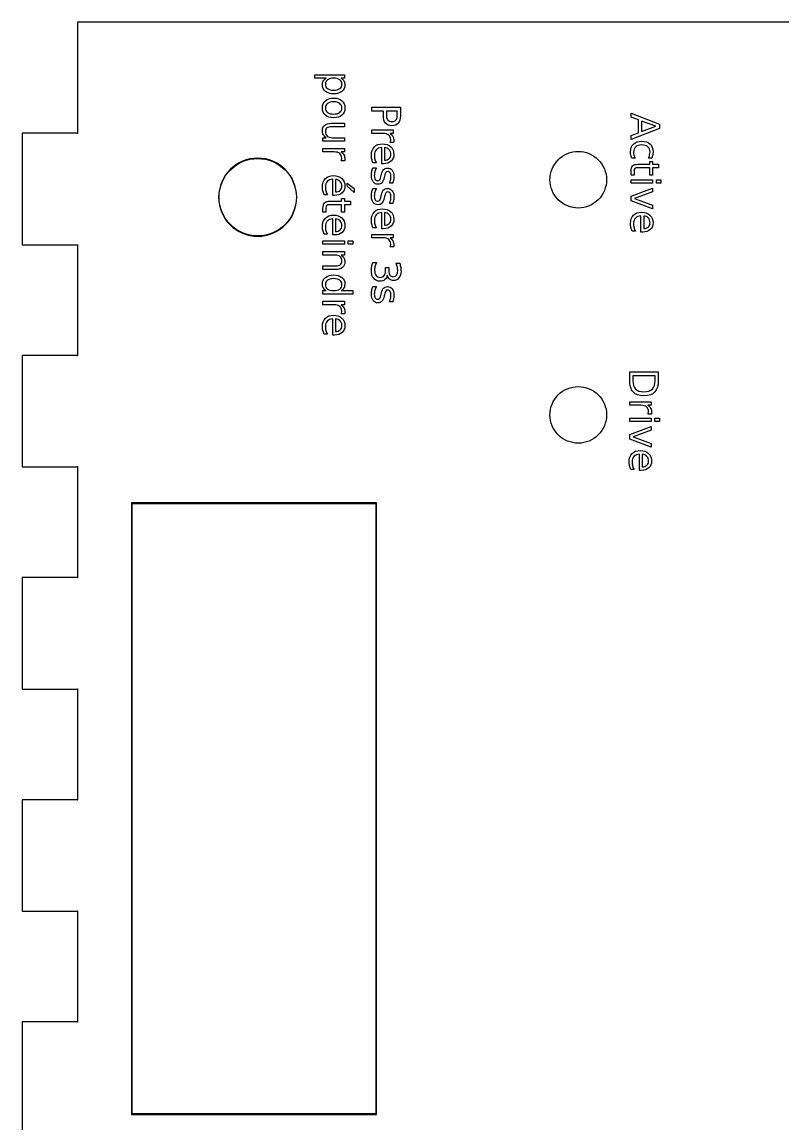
# Model space of a CAD drawing. Extents: x 5 to 509, y -8625 to -7917.
# Drawn here: x 6.6 to 75.1, y -8031.6 to -7932.4 of the extents above; entities that cross this region are included whole.
import ezdxf

# ---------------------------------------------------------------- set-up
doc = ezdxf.new("R2010")
doc.units = 0
doc.layers.add('Corps', color=7, linetype='CONTINUOUS')

msp = doc.modelspace()

# ---------------------------------------------------------------- linework, layer by layer
at = {"layer": 'Corps', "color": 7}
for p, q in [((11.561581, -7932.39722), (11.561581, -7932.39722)), ((11.561581, -7932.39722), (11.561581, -7942.39722)), ((232.581076, -7932.37822), (11.581111, -7932.37822)), ((6.561581, -7942.39722), (6.561581, -7952.39722)), ((11.581111, -7942.37822), (6.581111, -7942.37822)), ((31.271476, -7948.14864), (31.271476, -7948.14864)), ((31.304476, -7948.14864), (31.304476, -7948.14864)), ((56.660576, -7949.12105), (56.660576, -7949.12105)), ((6.581111, -7952.41722), (11.581111, -7952.41722)), ((11.561581, -7952.39722), (11.561581, -7962.39722)), ((6.561581, -7962.39722), (6.561581, -7972.39722)), ((11.581111, -7962.37822), (6.581111, -7962.37822)), ((56.660576, -7970.28768), (56.660576, -7970.28768)), ((6.581111, -7972.41722), (11.581111, -7972.41722)), ((11.561581, -7972.39722), (11.561581, -7982.39722)), ((38.454576, -7975.64549), (16.415476, -7975.64549)), ((16.415476, -7975.64549), (16.415476, -8030.72362)), ((16.495676, -8030.64546), (16.495676, -7975.72359)), ((16.495676, -7975.72359), (38.415576, -7975.72359)), ((38.415576, -7975.72359), (38.415576, -8030.64546)), ((38.495576, -7975.64549), (38.454576, -7975.64549)), ((38.495576, -8030.72362), (38.495576, -7975.64549)), ((6.561581, -7982.39722), (6.561581, -7992.39722)), ((11.581111, -7982.37822), (6.581111, -7982.37822)), ((6.581111, -7992.41722), (11.581111, -7992.41722)), ((11.561581, -7992.39722), (11.561581, -8002.39722)), ((6.561581, -8002.39722), (6.561581, -8012.39722)), ((11.581111, -8002.37722), (6.581111, -8002.37722)), ((6.581111, -8012.41722), (11.581111, -8012.41722)), ((11.561581, -8012.39722), (11.561581, -8022.39722)), ((6.561581, -8022.39722), (6.561581, -8032.39722)), ((11.581111, -8022.37722), (6.581111, -8022.37722)), ((16.415476, -8030.72362), (38.495576, -8030.72362)), ((38.415576, -8030.64546), (16.495676, -8030.64546))]:
    msp.add_line(p, q, dxfattribs=at)
at = {"layer": 'Corps', "color": 5}
for p, q in [((32.933076, -7937.43461), (32.933076, -7937.11594)), ((32.933076, -7937.11594), (35.596076, -7937.11594)), ((33.956176, -7937.43461), (32.933076, -7937.43461)), ((33.956076, -7937.43461), (33.956176, -7937.43461)), ((35.596076, -7937.43461), (35.303276, -7937.43461)), ((35.596076, -7937.11594), (35.596076, -7937.43461)), ((34.629776, -7938.51292), (34.629776, -7938.51292)), ((35.373876, -7940.11489), (35.373876, -7940.11489)), ((35.642576, -7940.11489), (35.642576, -7940.11489)), ((38.076576, -7940.39739), (38.076576, -7940.04944)), ((38.076576, -7940.04944), (40.648276, -7940.04944)), ((39.110076, -7940.39739), (38.076576, -7940.39739)), ((39.110076, -7940.83492), (39.110076, -7940.39739)), ((40.362376, -7940.39739), (39.396076, -7940.39739)), ((39.396076, -7940.39739), (39.396076, -7940.83492)), ((40.362376, -7940.83492), (40.362376, -7940.39739)), ((40.648276, -7940.04944), (40.648276, -7940.83492)), ((34.428176, -7941.49121), (35.596076, -7941.49121)), ((34.428576, -7941.49121), (34.428176, -7941.49121)), ((35.596076, -7941.49121), (35.596076, -7941.80816)), ((61.422276, -7940.95215), (61.422276, -7940.58525)), ((61.422276, -7940.58525), (63.993976, -7941.5671)), ((62.081976, -7941.18642), (61.422276, -7940.95215)), ((62.081976, -7942.34569), (62.081976, -7941.18642)), ((63.651276, -7941.76347), (62.371376, -7941.29149)), ((62.371376, -7941.29149), (62.371376, -7942.23717)), ((35.596076, -7941.80816), (34.440276, -7941.80816)), ((35.642576, -7942.28875), (35.642576, -7942.28875)), ((38.076376, -7942.40933), (38.076376, -7942.09066)), ((38.076376, -7942.09066), (40.005576, -7942.09066)), ((39.092676, -7942.40933), (38.076376, -7942.40933)), ((40.005576, -7942.40933), (39.705876, -7942.40933)), ((40.005576, -7942.09066), (40.005576, -7942.40933)), ((63.993976, -7941.96156), (61.422276, -7942.94169)), ((61.422276, -7942.57996), (62.081976, -7942.34569)), ((62.371376, -7942.23717), (63.651276, -7941.76347)), ((63.993976, -7941.5671), (63.993976, -7941.96156)), ((33.666876, -7943.10696), (33.666876, -7942.79001)), ((33.666876, -7942.79001), (33.963076, -7942.79001)), ((35.596076, -7943.10696), (33.666876, -7943.10696)), ((34.502276, -7942.79001), (35.596076, -7942.79001)), ((35.596076, -7942.79001), (35.596076, -7943.10696)), ((40.029976, -7943.21893), (39.709576, -7943.22065)), ((61.422276, -7942.94169), (61.422276, -7942.57996)), ((33.666576, -7944.06986), (33.666576, -7943.75119)), ((33.666576, -7943.75119), (35.595776, -7943.75119)), ((34.682876, -7944.06986), (33.666576, -7944.06986)), ((35.595776, -7944.06986), (35.296076, -7944.06986)), ((35.595776, -7943.75119), (35.595776, -7944.06986)), ((38.965376, -7945.13095), (38.965376, -7943.67368)), ((39.211576, -7943.68401), (39.213376, -7944.814)), ((35.620176, -7944.87956), (35.299776, -7944.88118)), ((38.474676, -7945.05688), (38.174976, -7945.05688)), ((39.120376, -7945.13095), (38.965376, -7945.13095)), ((39.120476, -7945.13095), (39.120376, -7945.13095)), ((61.789076, -7944.62807), (61.496276, -7944.62807)), ((62.057976, -7945.17752), (63.105276, -7945.17752)), ((63.277476, -7944.62807), (62.981176, -7944.62807)), ((63.105276, -7945.17752), (63.105276, -7944.94498)), ((63.105276, -7944.94498), (63.351576, -7944.94498)), ((63.276976, -7944.62807), (63.277476, -7944.62807)), ((63.351576, -7944.94498), (63.351576, -7945.17752)), ((63.351576, -7945.17752), (63.899376, -7945.17752)), ((63.899376, -7945.17752), (63.899276, -7945.49623)), ((38.147676, -7945.50991), (38.474976, -7945.50991)), ((38.915976, -7946.19027), (38.941976, -7946.08003)), ((39.204776, -7946.25405), (39.180776, -7946.36257)), ((61.422376, -7946.14904), (61.422376, -7945.82348)), ((61.687676, -7946.14904), (61.422376, -7946.14904)), ((61.687676, -7945.82348), (61.687676, -7946.14904)), ((63.105176, -7945.49623), (62.057876, -7945.49623)), ((63.105176, -7946.14908), (63.105176, -7945.49623)), ((63.351476, -7946.14908), (63.105176, -7946.14908)), ((63.899276, -7945.49623), (63.351476, -7945.49623)), ((63.351476, -7945.49623), (63.351476, -7946.14908)), ((34.555676, -7947.99038), (34.555676, -7946.53311)), ((34.801976, -7946.54344), (34.803676, -7947.67343)), ((35.840676, -7947.14978), (35.840676, -7946.88623)), ((35.840676, -7946.88623), (36.488376, -7947.36854)), ((36.488376, -7947.71133), (35.840676, -7947.14978)), ((36.488376, -7947.36854), (36.488376, -7947.71133)), ((38.147676, -7947.34959), (38.474976, -7947.34959)), ((39.948976, -7946.88106), (39.649276, -7946.88106)), ((39.949976, -7946.88101), (39.948976, -7946.88106)), ((61.422276, -7946.8846), (61.422276, -7946.56766)), ((61.422276, -7946.56766), (63.351476, -7946.56766)), ((63.351476, -7946.8846), (61.422276, -7946.8846)), ((61.422276, -7948.04216), (63.351476, -7947.31869)), ((63.351476, -7946.56766), (63.351476, -7946.8846)), ((63.351476, -7947.31869), (63.351476, -7947.65458)), ((63.701176, -7946.8846), (63.701176, -7946.56766)), ((63.701176, -7946.56766), (64.102576, -7946.56766)), ((64.102576, -7946.8846), (63.701176, -7946.8846)), ((64.102576, -7946.56766), (64.102576, -7946.8846)), ((34.064976, -7947.91631), (33.765176, -7947.91631)), ((34.710676, -7947.99038), (34.555676, -7947.99038)), ((34.710776, -7947.99038), (34.710676, -7947.99038)), ((35.349976, -7948.50539), (35.349976, -7948.27285)), ((35.349976, -7948.27285), (35.596276, -7948.27285)), ((35.596276, -7948.27285), (35.596276, -7948.50539)), ((38.915976, -7948.02995), (38.941976, -7947.91971)), ((39.204776, -7948.09373), (39.180776, -7948.20226)), ((61.422276, -7948.47279), (61.422276, -7948.04216)), ((63.351476, -7947.65458), (61.732276, -7948.25748)), ((61.732276, -7948.25748), (63.351476, -7948.86037)), ((33.667076, -7949.47691), (33.667076, -7949.15135)), ((33.932276, -7949.15135), (33.932276, -7949.47691)), ((35.349776, -7948.8241), (34.302476, -7948.8241)), ((34.302676, -7948.50539), (35.349976, -7948.50539)), ((35.349776, -7949.47694), (35.349776, -7948.8241)), ((36.143876, -7948.8241), (35.596076, -7948.8241)), ((35.596076, -7948.8241), (35.596076, -7949.47694)), ((35.596276, -7948.50539), (36.144076, -7948.50539)), ((36.144076, -7948.50539), (36.143876, -7948.8241)), ((39.948976, -7948.72074), (39.649276, -7948.72074)), ((39.949976, -7948.72069), (39.948976, -7948.72074)), ((63.351476, -7949.19626), (61.422276, -7948.47279)), ((63.351476, -7948.86037), (63.351476, -7949.19626)), ((33.932276, -7949.47691), (33.667076, -7949.47691)), ((34.555676, -7951.54572), (34.555676, -7950.08845)), ((34.801976, -7950.09878), (34.803676, -7951.22877)), ((35.596076, -7949.47694), (35.349776, -7949.47694)), ((38.965376, -7950.98072), (38.965376, -7949.52345)), ((39.211576, -7949.53378), (39.213376, -7950.66378)), ((62.311076, -7951.28399), (62.311076, -7949.82672)), ((62.557276, -7949.83705), (62.559076, -7950.96704)), ((38.474676, -7950.90666), (38.174976, -7950.90666)), ((39.120376, -7950.98072), (38.965376, -7950.98072)), ((39.120476, -7950.98072), (39.120376, -7950.98072)), ((61.820376, -7951.20992), (61.520676, -7951.20992)), ((62.466076, -7951.28399), (62.311076, -7951.28399)), ((62.466176, -7951.28399), (62.466076, -7951.28399)), ((33.666876, -7952.38288), (33.666876, -7952.06593)), ((33.666876, -7952.06593), (35.596076, -7952.06593)), ((35.596076, -7952.38288), (33.666876, -7952.38288)), ((34.064976, -7951.47165), (33.765176, -7951.47165)), ((34.710676, -7951.54572), (34.555676, -7951.54572)), ((34.710776, -7951.54572), (34.710676, -7951.54572)), ((35.596076, -7952.06593), (35.596076, -7952.38288)), ((35.945776, -7952.38288), (35.945776, -7952.06593)), ((35.945776, -7952.06593), (36.347076, -7952.06593)), ((36.347076, -7952.38288), (35.945776, -7952.38288)), ((36.347076, -7952.06593), (36.347076, -7952.38288)), ((38.076376, -7951.80755), (38.076376, -7951.48888)), ((38.076376, -7951.48888), (40.005576, -7951.48888)), ((39.092676, -7951.80755), (38.076376, -7951.80755)), ((40.005576, -7951.80755), (39.705876, -7951.80755)), ((40.005576, -7951.48888), (40.005576, -7951.80755)), ((33.666876, -7953.35095), (33.666876, -7953.03228)), ((33.666876, -7953.03228), (35.596076, -7953.03228)), ((34.757176, -7953.35095), (33.666876, -7953.35095)), ((35.596076, -7953.35095), (35.296376, -7953.35095)), ((35.596076, -7953.03228), (35.596076, -7953.35095)), ((40.029976, -7952.61725), (39.709576, -7952.61887)), ((33.666876, -7954.64803), (33.666876, -7954.33108)), ((33.666876, -7954.33108), (34.820976, -7954.33108)), ((38.154576, -7954.01413), (38.490476, -7954.01413)), ((40.275476, -7954.09165), (40.585476, -7954.09165)), ((34.831276, -7954.64803), (33.666876, -7954.64803)), ((34.831176, -7954.64803), (34.831276, -7954.64803)), ((39.308676, -7954.75827), (39.308676, -7954.45855)), ((39.308676, -7954.45855), (39.594576, -7954.45855)), ((39.464776, -7955.17685), (39.463176, -7955.17685)), ((39.594576, -7954.45855), (39.594576, -7954.77205)), ((34.629776, -7955.47313), (34.629776, -7955.47313)), ((38.147676, -7956.18281), (38.474976, -7956.18281)), ((33.666876, -7956.87012), (33.666876, -7956.55317)), ((33.666876, -7956.55317), (33.956176, -7956.55317)), ((36.347076, -7956.87012), (33.666876, -7956.87012)), ((35.303276, -7956.55317), (36.347076, -7956.55317)), ((35.303376, -7956.55317), (35.303276, -7956.55317)), ((36.347076, -7956.55317), (36.347076, -7956.87012)), ((38.915976, -7956.86317), (38.941976, -7956.75292)), ((39.204776, -7956.92695), (39.180776, -7957.03547)), ((33.666576, -7957.82958), (33.666576, -7957.5109)), ((33.666576, -7957.5109), (35.595776, -7957.5109)), ((34.682876, -7957.82958), (33.666576, -7957.82958)), ((35.595776, -7957.82958), (35.296076, -7957.82958)), ((35.595776, -7957.5109), (35.595776, -7957.82958)), ((39.948976, -7957.55397), (39.649276, -7957.55397)), ((39.949976, -7957.55391), (39.948976, -7957.55397)), ((34.555676, -7960.5512), (34.555676, -7959.09393)), ((34.801976, -7959.10426), (34.803676, -7960.23425)), ((35.620176, -7958.63918), (35.299776, -7958.6409)), ((34.064976, -7960.47713), (33.765176, -7960.47713)), ((34.710676, -7960.5512), (34.555676, -7960.5512)), ((34.710776, -7960.5512), (34.710676, -7960.5512)), ((61.293376, -7964.58002), (61.293376, -7963.86516)), ((61.293376, -7963.86516), (63.865076, -7963.86516)), ((63.579176, -7964.21312), (61.579276, -7964.21312)), ((61.579276, -7964.21312), (61.579276, -7964.63342)), ((63.579176, -7964.63342), (63.579176, -7964.21312)), ((63.865076, -7963.86516), (63.865076, -7964.58002)), ((61.293176, -7966.87273), (61.293176, -7966.55406)), ((61.293176, -7966.55406), (63.222376, -7966.55406)), ((62.309476, -7966.87273), (61.293176, -7966.87273)), ((63.222376, -7966.87273), (62.922676, -7966.87273)), ((63.222376, -7966.55406), (63.222376, -7966.87273)), ((61.293376, -7968.3369), (61.293376, -7968.01995)), ((61.293376, -7968.01995), (63.222576, -7968.01995)), ((63.246776, -7967.68243), (62.926376, -7967.68405)), ((63.222576, -7968.01995), (63.222576, -7968.3369)), ((63.572276, -7968.3369), (63.572276, -7968.01995)), ((63.572276, -7968.01995), (63.973676, -7968.01995)), ((63.973676, -7968.01995), (63.973676, -7968.3369)), ((63.222576, -7968.3369), (61.293376, -7968.3369)), ((61.293376, -7969.49445), (63.222576, -7968.77098)), ((63.222576, -7969.10687), (61.603376, -7969.70977)), ((63.222576, -7968.77098), (63.222576, -7969.10687)), ((63.973676, -7968.3369), (63.572276, -7968.3369)), ((61.293376, -7969.92508), (61.293376, -7969.49445)), ((63.222576, -7970.64855), (61.293376, -7969.92508)), ((61.603376, -7969.70977), (63.222576, -7970.31266)), ((63.222576, -7970.31266), (63.222576, -7970.64855)), ((62.182176, -7972.73628), (62.182176, -7971.27901)), ((62.428376, -7971.28934), (62.430176, -7972.41933)), ((61.691476, -7972.66221), (61.391776, -7972.66221)), ((62.337176, -7972.73628), (62.182176, -7972.73628)), ((62.337276, -7972.73628), (62.337176, -7972.73628))]:
    msp.add_line(p, q, dxfattribs=at)
at = {"layer": 'Corps', "color": 7}
for points in [[(11.581111, -7932.37822), (11.569391, -7932.37822), (11.561581, -7932.38822), (11.561581, -7932.39722)], [(6.581111, -7942.37822), (6.569391, -7942.37822), (6.561581, -7942.38822), (6.561581, -7942.39722)], [(11.561581, -7942.39722), (11.561581, -7942.38522), (11.569381, -7942.37822), (11.581111, -7942.37822)], [(54.857453, -7944.767928), (55.335671, -7944.28971), (55.984273, -7944.02105), (56.660576, -7944.02105)], [(56.660576, -7944.02105), (57.336878, -7944.02105), (57.98548, -7944.28971), (58.463698, -7944.767928)], [(27.788876, -7944.63301), (25.847176, -7944.63301), (24.271276, -7946.20692), (24.271276, -7948.14864)], [(24.304676, -7948.14864), (24.304676, -7946.22436), (25.864776, -7944.66426), (27.789076, -7944.66426)], [(31.304476, -7948.14864), (31.304476, -7946.20692), (29.730576, -7944.63301), (27.788876, -7944.63301)], [(27.789076, -7944.66426), (29.713376, -7944.66426), (31.271476, -7946.22436), (31.271476, -7948.14864)], [(54.110576, -7946.57105), (54.110576, -7945.894748), (54.379235, -7945.246146), (54.857453, -7944.767928)], [(58.463698, -7944.767928), (58.941916, -7945.246146), (59.210576, -7945.894748), (59.210576, -7946.57105)], [(54.857453, -7948.374172), (54.379235, -7947.895955), (54.110576, -7947.247352), (54.110576, -7946.57105)], [(59.210576, -7946.57105), (59.210576, -7947.247352), (58.941916, -7947.895955), (58.463698, -7948.374172)], [(24.271276, -7948.14864), (24.271276, -7950.09035), (25.847176, -7951.66426), (27.788876, -7951.66426)], [(27.789076, -7951.63301), (25.864776, -7951.63301), (24.304676, -7950.07292), (24.304676, -7948.14864)], [(27.788876, -7951.66426), (29.730576, -7951.66426), (31.304476, -7950.09035), (31.304476, -7948.14864)], [(31.271476, -7948.14864), (31.271476, -7950.07292), (29.713376, -7951.63301), (27.789076, -7951.63301)], [(56.660576, -7949.12105), (55.984273, -7949.12105), (55.335671, -7948.85239), (54.857453, -7948.374172)], [(58.463698, -7948.374172), (57.98548, -7948.85239), (57.336878, -7949.12105), (56.660576, -7949.12105)], [(6.561581, -7952.39722), (6.561581, -7952.40922), (6.569381, -7952.41722), (6.581111, -7952.41722)], [(11.581111, -7952.41722), (11.569391, -7952.41722), (11.561581, -7952.40722), (11.561581, -7952.39722)], [(6.581111, -7962.37822), (6.569391, -7962.37822), (6.561581, -7962.38822), (6.561581, -7962.39722)], [(11.561581, -7962.39722), (11.561581, -7962.38522), (11.569381, -7962.37822), (11.581111, -7962.37822)], [(54.857453, -7965.934558), (55.335671, -7965.45634), (55.984273, -7965.18768), (56.660576, -7965.18768)], [(56.660576, -7965.18768), (57.336878, -7965.18768), (57.98548, -7965.45634), (58.463698, -7965.934558)], [(54.110576, -7967.73768), (54.110576, -7967.061378), (54.379235, -7966.412776), (54.857453, -7965.934558)], [(58.463698, -7965.934558), (58.941916, -7966.412776), (59.210576, -7967.061378), (59.210576, -7967.73768)], [(54.857453, -7969.540802), (54.379235, -7969.062585), (54.110576, -7968.413982), (54.110576, -7967.73768)], [(59.210576, -7967.73768), (59.210576, -7968.413982), (58.941916, -7969.062585), (58.463698, -7969.540802)], [(56.660576, -7970.28768), (55.984273, -7970.28768), (55.335671, -7970.01902), (54.857453, -7969.540802)], [(58.463698, -7969.540802), (57.98548, -7970.01902), (57.336878, -7970.28768), (56.660576, -7970.28768)], [(6.561581, -7972.39722), (6.561581, -7972.40922), (6.569381, -7972.41722), (6.581111, -7972.41722)], [(11.581111, -7972.41722), (11.569391, -7972.41722), (11.561581, -7972.40722), (11.561581, -7972.39722)], [(6.581111, -7982.37822), (6.569391, -7982.37822), (6.561581, -7982.38822), (6.561581, -7982.39722)], [(11.561581, -7982.39722), (11.561581, -7982.38522), (11.569381, -7982.37822), (11.581111, -7982.37822)], [(6.561581, -7992.39722), (6.561581, -7992.40922), (6.569381, -7992.41722), (6.581111, -7992.41722)], [(11.581111, -7992.41722), (11.569391, -7992.41722), (11.561581, -7992.40722), (11.561581, -7992.39722)], [(6.581111, -8002.37722), (6.569391, -8002.37722), (6.561581, -8002.38722), (6.561581, -8002.39722)], [(11.561581, -8002.39722), (11.561581, -8002.38522), (11.569381, -8002.37722), (11.581111, -8002.37722)], [(6.561581, -8012.39722), (6.561581, -8012.40922), (6.569381, -8012.41722), (6.581111, -8012.41722)], [(11.581111, -8012.41722), (11.569391, -8012.41722), (11.561581, -8012.40722), (11.561581, -8012.39722)], [(6.581111, -8022.37722), (6.569391, -8022.37722), (6.561581, -8022.38722), (6.561581, -8022.39722)], [(11.561581, -8022.39722), (11.561581, -8022.38522), (11.569381, -8022.37722), (11.581111, -8022.37722)]]:
    msp.add_open_spline(points, degree=3, dxfattribs=at)
at = {"layer": 'Corps', "color": 5}
for points in [[(33.699476, -7937.6861), (33.755476, -7937.585047), (33.841009, -7937.501217), (33.956076, -7937.43461)], [(34.629776, -7937.43461), (34.396642, -7937.43461), (34.213476, -7937.482267), (34.080276, -7937.57758)], [(35.177476, -7937.57758), (35.045409, -7937.482267), (34.862842, -7937.43461), (34.629776, -7937.43461)], [(35.303276, -7937.43461), (35.418076, -7937.50121), (35.503042, -7937.58504), (35.558176, -7937.6861)], [(33.616476, -7938.05128), (33.616476, -7937.910033), (33.644142, -7937.788307), (33.699476, -7937.6861)], [(33.895576, -7938.62144), (33.709509, -7938.4756), (33.616476, -7938.285547), (33.616476, -7938.05128)], [(34.080276, -7937.57758), (33.948209, -7937.67404), (33.882176, -7937.806103), (33.882176, -7937.97377)], [(33.882176, -7937.97377), (33.882176, -7938.14143), (33.948209, -7938.272917), (34.080276, -7938.36823)], [(34.080276, -7938.36823), (34.213476, -7938.46469), (34.396642, -7938.51292), (34.629776, -7938.51292)], [(34.629776, -7938.51292), (34.862842, -7938.51292), (35.045409, -7938.46469), (35.177476, -7938.36823)], [(35.377376, -7937.97377), (35.377376, -7937.806103), (35.310742, -7937.67404), (35.177476, -7937.57758)], [(35.177476, -7938.36823), (35.310742, -7938.272917), (35.377376, -7938.14143), (35.377376, -7937.97377)], [(35.642176, -7938.05128), (35.642176, -7938.285547), (35.549176, -7938.4756), (35.363176, -7938.62144)], [(35.558176, -7937.6861), (35.614176, -7937.788307), (35.642176, -7937.910033), (35.642176, -7938.05128)], [(33.616876, -7940.11489), (33.616876, -7939.838137), (33.706442, -7939.621097), (33.885576, -7939.46377)], [(33.885576, -7939.46377), (34.065909, -7939.30759), (34.313976, -7939.2295), (34.629776, -7939.2295)], [(34.629376, -7938.84193), (34.326176, -7938.84193), (34.081576, -7938.768433), (33.895576, -7938.62144)], [(35.363176, -7938.62144), (35.177109, -7938.768433), (34.932509, -7938.84193), (34.629376, -7938.84193)], [(34.629776, -7939.2295), (34.946709, -7939.2295), (35.194742, -7939.30759), (35.373876, -7939.46377)], [(35.373876, -7939.46377), (35.553009, -7939.621097), (35.642576, -7939.838137), (35.642576, -7940.11489)], [(33.885576, -7940.76429), (33.706442, -7940.60697), (33.616876, -7940.390503), (33.616876, -7940.11489)], [(34.083676, -7939.71009), (33.951609, -7939.80885), (33.885576, -7939.943783), (33.885576, -7940.11489)], [(33.885576, -7940.11489), (33.885576, -7940.283703), (33.952176, -7940.41749), (34.085376, -7940.51625)], [(34.629776, -7939.56368), (34.398909, -7939.56368), (34.216876, -7939.612483), (34.083676, -7939.71009)], [(34.085376, -7940.51625), (34.218642, -7940.61501), (34.400109, -7940.66439), (34.629776, -7940.66439)], [(35.174076, -7939.71182), (35.042009, -7939.61306), (34.860576, -7939.56368), (34.629776, -7939.56368)], [(34.629776, -7940.66439), (34.858309, -7940.66439), (35.039176, -7940.61501), (35.172376, -7940.51625)], [(35.172376, -7940.51625), (35.306709, -7940.41749), (35.373876, -7940.283703), (35.373876, -7940.11489)], [(35.373876, -7940.11489), (35.373876, -7939.944937), (35.307276, -7939.81058), (35.174076, -7939.71182)], [(35.642576, -7940.11489), (35.642576, -7940.390503), (35.553009, -7940.60697), (35.373876, -7940.76429)], [(33.823976, -7941.66346), (33.961776, -7941.548627), (34.163309, -7941.49121), (34.428576, -7941.49121)], [(34.629776, -7941.00028), (34.313976, -7941.00028), (34.065909, -7940.921617), (33.885576, -7940.76429)], [(35.373876, -7940.76429), (35.194742, -7940.921617), (34.946709, -7941.00028), (34.629776, -7941.00028)], [(39.304776, -7941.48776), (39.174976, -7941.340773), (39.110076, -7941.12316), (39.110076, -7940.83492)], [(39.880076, -7941.70997), (39.626276, -7941.70997), (39.434509, -7941.6359), (39.304776, -7941.48776)], [(39.396076, -7940.83492), (39.396076, -7940.99684), (39.437976, -7941.12201), (39.521776, -7941.21043)], [(39.521776, -7941.21043), (39.605576, -7941.298857), (39.725009, -7941.34307), (39.880076, -7941.34307)], [(39.880076, -7941.34307), (40.033942, -7941.34307), (40.152809, -7941.298857), (40.236676, -7941.21043)], [(40.451976, -7941.48776), (40.322176, -7941.6359), (40.131542, -7941.70997), (39.880076, -7941.70997)], [(40.236676, -7941.21043), (40.320476, -7941.12201), (40.362376, -7940.99684), (40.362376, -7940.83492)], [(40.648276, -7940.83492), (40.648276, -7941.12316), (40.582842, -7941.340773), (40.451976, -7941.48776)], [(33.617276, -7942.16817), (33.617276, -7941.946537), (33.686176, -7941.7783), (33.823976, -7941.66346)], [(33.701276, -7942.52129), (33.645276, -7942.420237), (33.617276, -7942.30253), (33.617276, -7942.16817)], [(34.028576, -7941.91496), (33.937842, -7941.986153), (33.892476, -7942.09295), (33.892476, -7942.23535)], [(33.892476, -7942.23535), (33.892476, -7942.406457), (33.947042, -7942.54139), (34.056176, -7942.64015)], [(34.440276, -7941.80816), (34.257676, -7941.80816), (34.120442, -7941.84376), (34.028576, -7941.91496)], [(39.593876, -7942.5523), (39.477942, -7942.456987), (39.310876, -7942.40933), (39.092676, -7942.40933)], [(39.705876, -7942.40933), (39.823009, -7942.47593), (39.909709, -7942.56263), (39.965976, -7942.66943)], [(33.963076, -7942.79001), (33.845942, -7942.71307), (33.758676, -7942.623497), (33.701276, -7942.52129)], [(34.056176, -7942.64015), (34.165242, -7942.740057), (34.313942, -7942.79001), (34.502276, -7942.79001)], [(38.295376, -7943.61167), (38.474576, -7943.432523), (38.716909, -7943.34295), (39.022376, -7943.34295)], [(39.022376, -7943.34295), (39.338176, -7943.34295), (39.588509, -7943.42793), (39.773376, -7943.59789)], [(39.769576, -7942.96571), (39.769576, -7942.786563), (39.711009, -7942.64876), (39.593876, -7942.5523)], [(39.709576, -7943.22065), (39.730242, -7943.18505), (39.745242, -7943.146003), (39.754576, -7943.10351)], [(39.754576, -7943.10351), (39.764576, -7943.062177), (39.769576, -7943.016243), (39.769576, -7942.96571)], [(39.965976, -7942.66943), (40.023309, -7942.77623), (40.051976, -7942.905997), (40.051976, -7943.05873)], [(40.041976, -7943.13103), (40.041976, -7943.15743), (40.037976, -7943.18673), (40.029976, -7943.21893)], [(40.051976, -7943.05873), (40.051976, -7943.08053), (40.048642, -7943.10463), (40.041976, -7943.13103)], [(61.372276, -7944.05101), (61.372276, -7943.760477), (61.463576, -7943.529657), (61.646176, -7943.35855)], [(61.646176, -7943.35855), (61.828776, -7943.187443), (62.075109, -7943.10189), (62.385176, -7943.10189)], [(62.385276, -7943.43606), (62.149876, -7943.43606), (61.966709, -7943.492907), (61.835776, -7943.6066)], [(62.385176, -7943.10189), (62.699842, -7943.10189), (62.947309, -7943.188017), (63.127576, -7943.36027)], [(62.933076, -7943.6066), (62.803276, -7943.492907), (62.620676, -7943.43606), (62.385276, -7943.43606)], [(63.127576, -7943.36027), (63.307842, -7943.533677), (63.397976, -7943.770813), (63.397976, -7944.07168)], [(35.184076, -7944.21283), (35.068076, -7944.117517), (34.901009, -7944.06986), (34.682876, -7944.06986)], [(35.359776, -7944.62625), (35.359776, -7944.447103), (35.301209, -7944.309297), (35.184076, -7944.21283)], [(35.296076, -7944.06986), (35.413209, -7944.13646), (35.499909, -7944.223163), (35.556176, -7944.32997)], [(35.556176, -7944.32997), (35.613509, -7944.436763), (35.642176, -7944.566527), (35.642176, -7944.71926)], [(38.026676, -7944.34375), (38.026676, -7944.03599), (38.116242, -7943.791963), (38.295376, -7943.61167)], [(38.064676, -7944.70721), (38.039342, -7944.587777), (38.026676, -7944.466623), (38.026676, -7944.34375)], [(38.465876, -7943.87005), (38.352142, -7943.98833), (38.295276, -7944.152547), (38.295276, -7944.3627)], [(38.295276, -7944.3627), (38.295276, -7944.484427), (38.310276, -7944.602133), (38.340276, -7944.71582)], [(38.965376, -7943.67368), (38.747176, -7943.68748), (38.580676, -7943.752937), (38.465876, -7943.87005)], [(39.633676, -7943.8666), (39.533742, -7943.760953), (39.393042, -7943.70009), (39.211576, -7943.68401)], [(39.628476, -7944.66759), (39.731809, -7944.573423), (39.783476, -7944.44825), (39.783476, -7944.29207)], [(39.783476, -7944.29207), (39.783476, -7944.115223), (39.733542, -7943.9734), (39.633676, -7943.8666)], [(39.773376, -7943.59789), (39.959376, -7943.76899), (40.052376, -7943.999237), (40.052376, -7944.28863)], [(40.052376, -7944.28863), (40.052376, -7944.548157), (39.968576, -7944.75314), (39.800976, -7944.90358)], [(61.403276, -7944.35246), (61.382609, -7944.258293), (61.372276, -7944.15781), (61.372276, -7944.05101)], [(61.496276, -7944.62807), (61.454942, -7944.539643), (61.423942, -7944.447773), (61.403276, -7944.35246)], [(61.835776, -7943.6066), (61.705976, -7943.720287), (61.641076, -7943.879907), (61.641076, -7944.08546)], [(61.641076, -7944.08546), (61.641076, -7944.177333), (61.653076, -7944.268057), (61.677076, -7944.35763)], [(61.677076, -7944.35763), (61.702409, -7944.44835), (61.739742, -7944.538497), (61.789076, -7944.62807)], [(63.129376, -7944.08546), (63.129376, -7943.879907), (63.063942, -7943.720287), (62.933076, -7943.6066)], [(62.981176, -7944.62807), (63.030509, -7944.538497), (63.067242, -7944.44835), (63.091376, -7944.35763)], [(63.091376, -7944.35763), (63.116709, -7944.268057), (63.129376, -7944.177333), (63.129376, -7944.08546)], [(63.366976, -7944.35763), (63.347642, -7944.450643), (63.317642, -7944.54079), (63.276976, -7944.62807)], [(63.397976, -7944.07168), (63.397976, -7944.169293), (63.387642, -7944.26461), (63.366976, -7944.35763)], [(35.299776, -7944.88118), (35.320442, -7944.84558), (35.335442, -7944.806537), (35.344776, -7944.76405)], [(35.344776, -7944.76405), (35.354776, -7944.722717), (35.359776, -7944.676783), (35.359776, -7944.62625)], [(35.632176, -7944.79166), (35.632176, -7944.81806), (35.628176, -7944.84736), (35.620176, -7944.87956)], [(35.642176, -7944.71926), (35.642176, -7944.74106), (35.638842, -7944.765193), (35.632176, -7944.79166)], [(38.174976, -7945.05688), (38.126976, -7944.943193), (38.090209, -7944.826637), (38.064676, -7944.70721)], [(38.340276, -7944.71582), (38.370276, -7944.830653), (38.415076, -7944.94434), (38.474676, -7945.05688)], [(39.800976, -7944.90358), (39.634442, -7945.05516), (39.407609, -7945.13095), (39.120476, -7945.13095)], [(39.213376, -7944.814), (39.386776, -7944.812), (39.525142, -7944.763197), (39.628476, -7944.66759)], [(61.422376, -7945.82348), (61.422376, -7945.578873), (61.467742, -7945.410063), (61.558476, -7945.31705)], [(61.558476, -7945.31705), (61.650342, -7945.22403), (61.816842, -7945.17752), (62.057976, -7945.17752)], [(33.616976, -7947.20318), (33.616976, -7946.89542), (33.706542, -7946.651393), (33.885676, -7946.4711)], [(33.885676, -7946.4711), (34.064809, -7946.291953), (34.307109, -7946.20238), (34.612576, -7946.20238)], [(34.612576, -7946.20238), (34.928376, -7946.20238), (35.178742, -7946.287357), (35.363676, -7946.45731)], [(35.363676, -7946.45731), (35.549676, -7946.628417), (35.642676, -7946.858667), (35.642676, -7947.14806)], [(38.026676, -7946.18687), (38.026676, -7946.083523), (38.037009, -7945.97558), (38.057676, -7945.86304)], [(38.183476, -7946.77082), (38.078942, -7946.629567), (38.026676, -7946.434917), (38.026676, -7946.18687)], [(38.057676, -7945.86304), (38.077009, -7945.751647), (38.107009, -7945.633937), (38.147676, -7945.50991)], [(38.337176, -7945.85615), (38.307176, -7945.969837), (38.292176, -7946.082373), (38.292176, -7946.19376)], [(38.292176, -7946.19376), (38.292176, -7946.343053), (38.317509, -7946.45789), (38.368176, -7946.53827)], [(38.474976, -7945.50991), (38.414309, -7945.627043), (38.368376, -7945.742457), (38.337176, -7945.85615)], [(38.783276, -7946.57095), (38.829276, -7946.51355), (38.873509, -7946.386657), (38.915976, -7946.19027)], [(38.941976, -7946.08003), (38.983309, -7945.883657), (39.046476, -7945.741833), (39.131476, -7945.65456)], [(39.180776, -7946.36257), (39.132776, -7946.58765), (39.064476, -7946.747273), (38.975876, -7946.84144)], [(39.131476, -7945.65456), (39.217609, -7945.56728), (39.335309, -7945.52364), (39.484576, -7945.52364)], [(39.323576, -7945.91471), (39.282242, -7945.970977), (39.242642, -7946.08409), (39.204776, -7946.25405)], [(39.497576, -7945.83031), (39.424042, -7945.83031), (39.366042, -7945.858443), (39.323576, -7945.91471)], [(39.484576, -7945.52364), (39.666042, -7945.52364), (39.806142, -7945.58795), (39.904876, -7945.71657)], [(39.714576, -7945.94744), (39.666576, -7945.869353), (39.594242, -7945.83031), (39.497576, -7945.83031)], [(39.786576, -7946.30229), (39.786576, -7946.144963), (39.762576, -7946.02668), (39.714576, -7945.94744)], [(39.752576, -7946.60201), (39.775242, -7946.505543), (39.786576, -7946.405637), (39.786576, -7946.30229)], [(39.904876, -7945.71657), (40.003609, -7945.845183), (40.052976, -7946.027773), (40.052976, -7946.26434)], [(40.052976, -7946.26434), (40.052976, -7946.381473), (40.044309, -7946.491717), (40.026976, -7946.59507)], [(61.754676, -7945.55993), (61.710009, -7945.60353), (61.687676, -7945.69138), (61.687676, -7945.82348)], [(62.057876, -7945.49623), (61.900542, -7945.49623), (61.799476, -7945.517463), (61.754676, -7945.55993)], [(33.654976, -7947.56664), (33.629642, -7947.447207), (33.616976, -7947.326053), (33.616976, -7947.20318)], [(34.056176, -7946.72948), (33.942442, -7946.84776), (33.885576, -7947.011977), (33.885576, -7947.22213)], [(33.885576, -7947.22213), (33.885576, -7947.343857), (33.900576, -7947.461563), (33.930576, -7947.57525)], [(34.555676, -7946.53311), (34.337476, -7946.54691), (34.170976, -7946.612367), (34.056176, -7946.72948)], [(35.223976, -7946.72603), (35.124109, -7946.620383), (34.983442, -7946.55952), (34.801976, -7946.54344)], [(35.218876, -7947.52702), (35.322209, -7947.432853), (35.373876, -7947.30768), (35.373876, -7947.1515)], [(35.373876, -7947.1515), (35.373876, -7946.974653), (35.323909, -7946.83283), (35.223976, -7946.72603)], [(35.642676, -7947.14806), (35.642676, -7947.407587), (35.558842, -7947.61257), (35.391176, -7947.76301)], [(38.057676, -7947.70272), (38.077009, -7947.591327), (38.107009, -7947.473617), (38.147676, -7947.34959)], [(38.608976, -7946.98441), (38.429776, -7946.98441), (38.287942, -7946.913213), (38.183476, -7946.77082)], [(38.474976, -7947.34959), (38.414309, -7947.466723), (38.368376, -7947.582137), (38.337176, -7947.69583)], [(38.368176, -7946.53827), (38.419509, -7946.618657), (38.491842, -7946.65885), (38.585176, -7946.65885)], [(38.585176, -7946.65885), (38.671309, -7946.65885), (38.737342, -7946.62955), (38.783276, -7946.57095)], [(38.975876, -7946.84144), (38.888542, -7946.936753), (38.766242, -7946.98441), (38.608976, -7946.98441)], [(39.131476, -7947.49424), (39.217609, -7947.40696), (39.335309, -7947.36332), (39.484576, -7947.36332)], [(39.484576, -7947.36332), (39.666042, -7947.36332), (39.806142, -7947.42763), (39.904876, -7947.55625)], [(39.649276, -7946.88106), (39.695276, -7946.791487), (39.729709, -7946.69847), (39.752576, -7946.60201)], [(40.026976, -7946.59507), (40.009642, -7946.698423), (39.983976, -7946.793737), (39.949976, -7946.88101)], [(33.765176, -7947.91631), (33.717176, -7947.802623), (33.680442, -7947.686067), (33.654976, -7947.56664)], [(33.930576, -7947.57525), (33.960576, -7947.690083), (34.005376, -7947.80377), (34.064976, -7947.91631)], [(35.391176, -7947.76301), (35.224709, -7947.91459), (34.997909, -7947.99038), (34.710776, -7947.99038)], [(34.803676, -7947.67343), (34.977076, -7947.67143), (35.115476, -7947.622627), (35.218876, -7947.52702)], [(38.026676, -7948.02656), (38.026676, -7947.923207), (38.037009, -7947.81526), (38.057676, -7947.70272)], [(38.183476, -7948.6105), (38.078942, -7948.469253), (38.026676, -7948.274607), (38.026676, -7948.02656)], [(38.337176, -7947.69583), (38.307176, -7947.809517), (38.292176, -7947.922057), (38.292176, -7948.03345)], [(38.292176, -7948.03345), (38.292176, -7948.182737), (38.317509, -7948.297573), (38.368176, -7948.37796)], [(38.368176, -7948.37796), (38.419509, -7948.45834), (38.491842, -7948.49853), (38.585176, -7948.49853)], [(38.585176, -7948.49853), (38.671309, -7948.49853), (38.737342, -7948.46923), (38.783276, -7948.41063)], [(38.783276, -7948.41063), (38.829276, -7948.35323), (38.873509, -7948.226337), (38.915976, -7948.02995)], [(38.941976, -7947.91971), (38.983309, -7947.723337), (39.046476, -7947.581513), (39.131476, -7947.49424)], [(39.180776, -7948.20226), (39.132776, -7948.427333), (39.064476, -7948.586953), (38.975876, -7948.68112)], [(39.323576, -7947.75439), (39.282242, -7947.810657), (39.242642, -7947.92377), (39.204776, -7948.09373)], [(39.497576, -7947.66999), (39.424042, -7947.66999), (39.366042, -7947.698123), (39.323576, -7947.75439)], [(39.714576, -7947.78712), (39.666576, -7947.709033), (39.594242, -7947.66999), (39.497576, -7947.66999)], [(39.649276, -7948.72074), (39.695276, -7948.631167), (39.729709, -7948.53815), (39.752576, -7948.44169)], [(39.786576, -7948.14197), (39.786576, -7947.984643), (39.762576, -7947.86636), (39.714576, -7947.78712)], [(39.752576, -7948.44169), (39.775242, -7948.34523), (39.786576, -7948.245323), (39.786576, -7948.14197)], [(39.904876, -7947.55625), (40.003609, -7947.68487), (40.052976, -7947.86746), (40.052976, -7948.10402)], [(40.026976, -7948.43475), (40.009642, -7948.538103), (39.983976, -7948.633417), (39.949976, -7948.72069)], [(40.052976, -7948.10402), (40.052976, -7948.221153), (40.044309, -7948.331397), (40.026976, -7948.43475)], [(33.667076, -7949.15135), (33.667076, -7948.90675), (33.712409, -7948.73794), (33.803076, -7948.64492)], [(33.803076, -7948.64492), (33.894942, -7948.5519), (34.061476, -7948.50539), (34.302676, -7948.50539)], [(33.999276, -7948.8878), (33.954609, -7948.931467), (33.932276, -7949.019317), (33.932276, -7949.15135)], [(34.302476, -7948.8241), (34.145142, -7948.8241), (34.044076, -7948.845333), (33.999276, -7948.8878)], [(38.608976, -7948.8241), (38.429776, -7948.8241), (38.287942, -7948.7529), (38.183476, -7948.6105)], [(38.295376, -7949.46144), (38.474576, -7949.282293), (38.716909, -7949.19272), (39.022376, -7949.19272)], [(38.975876, -7948.68112), (38.888542, -7948.77644), (38.766242, -7948.8241), (38.608976, -7948.8241)], [(39.022376, -7949.19272), (39.338176, -7949.19272), (39.588509, -7949.2777), (39.773376, -7949.44766)], [(39.773376, -7949.44766), (39.959376, -7949.618767), (40.052376, -7949.849013), (40.052376, -7950.1384)], [(33.616976, -7950.75852), (33.616976, -7950.450753), (33.706542, -7950.206723), (33.885676, -7950.02643)], [(34.056176, -7950.28482), (33.942442, -7950.4031), (33.885576, -7950.567313), (33.885576, -7950.77746)], [(33.885676, -7950.02643), (34.064809, -7949.84729), (34.307109, -7949.75772), (34.612576, -7949.75772)], [(34.555676, -7950.08845), (34.337476, -7950.10225), (34.170976, -7950.167707), (34.056176, -7950.28482)], [(34.612576, -7949.75772), (34.928376, -7949.75772), (35.178742, -7949.842697), (35.363676, -7950.01265)], [(35.223976, -7950.28137), (35.124109, -7950.175723), (34.983442, -7950.11486), (34.801976, -7950.09878)], [(35.373876, -7950.70684), (35.373876, -7950.529993), (35.323909, -7950.38817), (35.223976, -7950.28137)], [(35.363676, -7950.01265), (35.549676, -7950.183757), (35.642676, -7950.414007), (35.642676, -7950.7034)], [(38.026676, -7950.19352), (38.026676, -7949.88576), (38.116242, -7949.641733), (38.295376, -7949.46144)], [(38.064676, -7950.55698), (38.039342, -7950.437547), (38.026676, -7950.316393), (38.026676, -7950.19352)], [(38.465876, -7949.71982), (38.352142, -7949.8381), (38.295276, -7950.002317), (38.295276, -7950.21247)], [(38.295276, -7950.21247), (38.295276, -7950.334197), (38.310276, -7950.451903), (38.340276, -7950.56559)], [(38.965376, -7949.52345), (38.747176, -7949.53725), (38.580676, -7949.602707), (38.465876, -7949.71982)], [(39.633676, -7949.71637), (39.533742, -7949.610723), (39.393042, -7949.54986), (39.211576, -7949.53378)], [(39.628476, -7950.51736), (39.731809, -7950.423193), (39.783476, -7950.29802), (39.783476, -7950.14184)], [(39.783476, -7950.14184), (39.783476, -7949.964993), (39.733542, -7949.82317), (39.633676, -7949.71637)], [(40.052376, -7950.1384), (40.052376, -7950.397927), (39.968576, -7950.60291), (39.800976, -7950.75335)], [(61.372376, -7950.49679), (61.372376, -7950.189023), (61.461942, -7949.944993), (61.641076, -7949.7647)], [(61.811576, -7950.02309), (61.697842, -7950.14137), (61.640976, -7950.305587), (61.640976, -7950.51574)], [(61.641076, -7949.7647), (61.820276, -7949.58556), (62.062609, -7949.49599), (62.368076, -7949.49599)], [(62.311076, -7949.82672), (62.092876, -7949.84052), (61.926376, -7949.905977), (61.811576, -7950.02309)], [(62.368076, -7949.49599), (62.683876, -7949.49599), (62.934209, -7949.580967), (63.119076, -7949.75092)], [(62.979376, -7950.01964), (62.879442, -7949.913993), (62.738742, -7949.85313), (62.557276, -7949.83705)], [(62.974176, -7950.82063), (63.077509, -7950.726463), (63.129176, -7950.60129), (63.129176, -7950.44511)], [(63.129176, -7950.44511), (63.129176, -7950.268263), (63.079242, -7950.12644), (62.979376, -7950.01964)], [(63.119076, -7949.75092), (63.305076, -7949.922027), (63.398076, -7950.152277), (63.398076, -7950.44167)], [(63.398076, -7950.44167), (63.398076, -7950.701197), (63.314276, -7950.90618), (63.146676, -7951.05662)], [(33.654976, -7951.12197), (33.629642, -7951.002543), (33.616976, -7950.881393), (33.616976, -7950.75852)], [(33.765176, -7951.47165), (33.717176, -7951.357963), (33.680442, -7951.241403), (33.654976, -7951.12197)], [(33.885576, -7950.77746), (33.885576, -7950.899187), (33.900576, -7951.016897), (33.930576, -7951.13059)], [(33.930576, -7951.13059), (33.960576, -7951.245423), (34.005376, -7951.35911), (34.064976, -7951.47165)], [(35.391176, -7951.31834), (35.224709, -7951.469927), (34.997909, -7951.54572), (34.710776, -7951.54572)], [(34.803676, -7951.22877), (34.977076, -7951.22677), (35.115476, -7951.177967), (35.218876, -7951.08236)], [(35.218876, -7951.08236), (35.322209, -7950.988193), (35.373876, -7950.86302), (35.373876, -7950.70684)], [(35.642676, -7950.7034), (35.642676, -7950.962927), (35.558842, -7951.167907), (35.391176, -7951.31834)], [(38.174976, -7950.90666), (38.126976, -7950.792967), (38.090209, -7950.676407), (38.064676, -7950.55698)], [(38.340276, -7950.56559), (38.370276, -7950.68043), (38.415076, -7950.79412), (38.474676, -7950.90666)], [(39.800976, -7950.75335), (39.634442, -7950.90493), (39.407609, -7950.98072), (39.120476, -7950.98072)], [(39.213376, -7950.66378), (39.386776, -7950.66178), (39.525142, -7950.612973), (39.628476, -7950.51736)], [(61.410376, -7950.86024), (61.385042, -7950.740813), (61.372376, -7950.619663), (61.372376, -7950.49679)], [(61.520676, -7951.20992), (61.472676, -7951.096233), (61.435909, -7950.979673), (61.410376, -7950.86024)], [(61.640976, -7950.51574), (61.640976, -7950.637467), (61.655976, -7950.755173), (61.685976, -7950.86886)], [(61.685976, -7950.86886), (61.715976, -7950.983693), (61.760776, -7951.09738), (61.820376, -7951.20992)], [(63.146676, -7951.05662), (62.980142, -7951.2082), (62.753309, -7951.28399), (62.466176, -7951.28399)], [(62.559076, -7950.96704), (62.732476, -7950.96504), (62.870842, -7950.916237), (62.974176, -7950.82063)], [(39.593876, -7951.95052), (39.477942, -7951.855207), (39.310876, -7951.80755), (39.092676, -7951.80755)], [(39.769576, -7952.36393), (39.769576, -7952.184783), (39.711009, -7952.04698), (39.593876, -7951.95052)], [(39.705876, -7951.80755), (39.823009, -7951.87415), (39.909709, -7951.96085), (39.965976, -7952.06765)], [(39.754576, -7952.50173), (39.764576, -7952.460397), (39.769576, -7952.414463), (39.769576, -7952.36393)], [(39.965976, -7952.06765), (40.023309, -7952.17445), (40.051976, -7952.304217), (40.051976, -7952.45695)], [(35.203376, -7953.49909), (35.094242, -7953.40033), (34.945509, -7953.35095), (34.757176, -7953.35095)], [(35.296376, -7953.35095), (35.412376, -7953.426743), (35.499076, -7953.515743), (35.556476, -7953.61795)], [(39.709576, -7952.61887), (39.730242, -7952.58327), (39.745242, -7952.544223), (39.754576, -7952.50173)], [(40.041976, -7952.52935), (40.041976, -7952.55575), (40.037976, -7952.58505), (40.029976, -7952.61725)], [(40.051976, -7952.45695), (40.051976, -7952.47875), (40.048642, -7952.502883), (40.041976, -7952.52935)], [(34.820976, -7954.33108), (35.003576, -7954.33108), (35.140209, -7954.29548), (35.230876, -7954.22428)], [(35.366976, -7953.90389), (35.366976, -7953.732783), (35.312442, -7953.59785), (35.203376, -7953.49909)], [(35.230876, -7954.22428), (35.321609, -7954.15308), (35.366976, -7954.046283), (35.366976, -7953.90389)], [(35.642476, -7953.97451), (35.642476, -7954.196143), (35.573576, -7954.363807), (35.435776, -7954.4775)], [(35.556476, -7953.61795), (35.613809, -7953.721303), (35.642476, -7953.840157), (35.642476, -7953.97451)], [(38.026576, -7954.70143), (38.026576, -7954.593483), (38.037576, -7954.48209), (38.059576, -7954.36725)], [(38.059576, -7954.36725), (38.080242, -7954.253563), (38.111909, -7954.135857), (38.154576, -7954.01413)], [(38.362976, -7954.33108), (38.334309, -7954.44592), (38.319976, -7954.565923), (38.319976, -7954.69109)], [(38.490476, -7954.01413), (38.434476, -7954.110597), (38.391976, -7954.216247), (38.362976, -7954.33108)], [(40.371476, -7954.45166), (40.350809, -7954.342567), (40.318809, -7954.222563), (40.275476, -7954.09165)], [(40.585476, -7954.09165), (40.622142, -7954.22371), (40.649809, -7954.347157), (40.668476, -7954.46199)], [(33.616576, -7955.93477), (33.616576, -7955.70165), (33.709609, -7955.511597), (33.895676, -7955.36461)], [(33.895676, -7955.36461), (34.081676, -7955.218763), (34.326276, -7955.14584), (34.629476, -7955.14584)], [(34.629476, -7955.14584), (34.932609, -7955.14584), (35.177209, -7955.218763), (35.363276, -7955.36461)], [(35.435776, -7954.4775), (35.299109, -7954.591187), (35.097576, -7954.64803), (34.831176, -7954.64803)], [(35.363276, -7955.36461), (35.549276, -7955.511597), (35.642276, -7955.70165), (35.642276, -7955.93477)], [(38.235076, -7955.44557), (38.096076, -7955.271017), (38.026576, -7955.02297), (38.026576, -7954.70143)], [(38.319976, -7954.69109), (38.319976, -7954.909283), (38.363042, -7955.075223), (38.449176, -7955.18891)], [(38.449176, -7955.18891), (38.535242, -7955.303743), (38.660409, -7955.36116), (38.824676, -7955.36116)], [(38.824676, -7955.36116), (38.976209, -7955.36116), (39.094476, -7955.307763), (39.179476, -7955.20097)], [(39.179476, -7955.20097), (39.265609, -7955.095317), (39.308676, -7954.94775), (39.308676, -7954.75827)], [(39.463176, -7955.17685), (39.427842, -7955.343363), (39.353776, -7955.47313), (39.240976, -7955.56615)], [(39.668076, -7955.52481), (39.570476, -7955.443277), (39.502709, -7955.32729), (39.464776, -7955.17685)], [(39.594576, -7954.77205), (39.594576, -7954.943157), (39.628476, -7955.07407), (39.696276, -7955.16479)], [(39.696276, -7955.16479), (39.765142, -7955.25551), (39.863909, -7955.30087), (39.992576, -7955.30087)], [(39.992576, -7955.30087), (40.124576, -7955.30087), (40.225609, -7955.25379), (40.295676, -7955.15963)], [(40.295676, -7955.15963), (40.366876, -7955.06661), (40.402476, -7954.932823), (40.402476, -7954.75827)], [(40.402476, -7954.75827), (40.402476, -7954.662957), (40.392142, -7954.560753), (40.371476, -7954.45166)], [(40.696476, -7954.78928), (40.696476, -7955.0534), (40.636176, -7955.262403), (40.515576, -7955.41629)], [(40.668476, -7954.46199), (40.687142, -7954.577977), (40.696476, -7954.687073), (40.696476, -7954.78928)], [(33.699576, -7956.29995), (33.644242, -7956.198897), (33.616576, -7956.07717), (33.616576, -7955.93477)], [(33.956176, -7956.55317), (33.841376, -7956.48657), (33.755842, -7956.402163), (33.699576, -7956.29995)], [(34.080276, -7955.6161), (33.948209, -7955.71256), (33.882176, -7955.844623), (33.882176, -7956.01229)], [(33.882176, -7956.01229), (33.882176, -7956.17995), (33.948209, -7956.31201), (34.080276, -7956.40847)], [(34.629776, -7955.47313), (34.396642, -7955.47313), (34.213476, -7955.520787), (34.080276, -7955.6161)], [(35.177476, -7955.6161), (35.045409, -7955.520787), (34.862842, -7955.47313), (34.629776, -7955.47313)], [(35.377376, -7956.01229), (35.377376, -7955.844623), (35.310742, -7955.71256), (35.177476, -7955.6161)], [(35.177476, -7956.40847), (35.310742, -7956.31201), (35.377376, -7956.17995), (35.377376, -7956.01229)], [(35.558276, -7956.29995), (35.502942, -7956.402157), (35.417976, -7956.486563), (35.303376, -7956.55317)], [(35.642276, -7955.93477), (35.642276, -7956.07717), (35.614276, -7956.198897), (35.558276, -7956.29995)], [(38.057676, -7956.53593), (38.077009, -7956.424537), (38.107009, -7956.30683), (38.147676, -7956.18281)], [(38.824176, -7955.7074), (38.570376, -7955.7074), (38.374009, -7955.620123), (38.235076, -7955.44557)], [(38.474976, -7956.18281), (38.414309, -7956.299943), (38.368376, -7956.415353), (38.337176, -7956.52904)], [(39.240976, -7955.56615), (39.128442, -7955.660317), (38.989509, -7955.7074), (38.824176, -7955.7074)], [(38.941976, -7956.75292), (38.983309, -7956.556553), (39.046476, -7956.41473), (39.131476, -7956.32745)], [(39.131476, -7956.32745), (39.217609, -7956.240177), (39.335309, -7956.19654), (39.484576, -7956.19654)], [(39.484576, -7956.19654), (39.666042, -7956.19654), (39.806142, -7956.26085), (39.904876, -7956.38947)], [(40.029776, -7955.64711), (39.887376, -7955.64711), (39.766809, -7955.606343), (39.668076, -7955.52481)], [(39.904876, -7956.38947), (40.003609, -7956.518083), (40.052976, -7956.700673), (40.052976, -7956.93724)], [(40.515576, -7955.41629), (40.396109, -7955.57017), (40.234176, -7955.64711), (40.029776, -7955.64711)], [(34.080276, -7956.40847), (34.213476, -7956.504937), (34.396642, -7956.55317), (34.629776, -7956.55317)], [(34.629776, -7956.55317), (34.862842, -7956.55317), (35.045409, -7956.504937), (35.177476, -7956.40847)], [(38.026676, -7956.85977), (38.026676, -7956.756417), (38.037009, -7956.64847), (38.057676, -7956.53593)], [(38.183476, -7957.44371), (38.078942, -7957.302463), (38.026676, -7957.107817), (38.026676, -7956.85977)], [(38.337176, -7956.52904), (38.307176, -7956.642727), (38.292176, -7956.755267), (38.292176, -7956.86666)], [(38.292176, -7956.86666), (38.292176, -7957.015947), (38.317509, -7957.130783), (38.368176, -7957.21117)], [(38.368176, -7957.21117), (38.419509, -7957.291557), (38.491842, -7957.33175), (38.585176, -7957.33175)], [(38.585176, -7957.33175), (38.671309, -7957.33175), (38.737342, -7957.30245), (38.783276, -7957.24385)], [(38.783276, -7957.24385), (38.829276, -7957.18645), (38.873509, -7957.059557), (38.915976, -7956.86317)], [(39.180776, -7957.03547), (39.132776, -7957.26055), (39.064476, -7957.420173), (38.975876, -7957.51434)], [(39.323576, -7956.58761), (39.282242, -7956.643877), (39.242642, -7956.75699), (39.204776, -7956.92695)], [(39.497576, -7956.50321), (39.424042, -7956.50321), (39.366042, -7956.531343), (39.323576, -7956.58761)], [(39.714576, -7956.62035), (39.666576, -7956.542257), (39.594242, -7956.50321), (39.497576, -7956.50321)], [(39.649276, -7957.55397), (39.695276, -7957.464397), (39.729709, -7957.371377), (39.752576, -7957.27491)], [(39.786576, -7956.97519), (39.786576, -7956.817863), (39.762576, -7956.699583), (39.714576, -7956.62035)], [(39.752576, -7957.27491), (39.775242, -7957.17845), (39.786576, -7957.078543), (39.786576, -7956.97519)], [(40.026976, -7957.26796), (40.009642, -7957.371313), (39.983976, -7957.46663), (39.949976, -7957.55391)], [(40.052976, -7956.93724), (40.052976, -7957.054373), (40.044309, -7957.164613), (40.026976, -7957.26796)], [(35.184076, -7957.97255), (35.068076, -7957.877237), (34.901009, -7957.82958), (34.682876, -7957.82958)], [(35.359776, -7958.38596), (35.359776, -7958.206813), (35.301209, -7958.06901), (35.184076, -7957.97255)], [(35.296076, -7957.82958), (35.413209, -7957.89618), (35.499909, -7957.98288), (35.556176, -7958.08968)], [(35.556176, -7958.08968), (35.613509, -7958.19648), (35.642176, -7958.326247), (35.642176, -7958.47898)], [(38.608976, -7957.65731), (38.429776, -7957.65731), (38.287942, -7957.58611), (38.183476, -7957.44371)], [(38.975876, -7957.51434), (38.888542, -7957.609653), (38.766242, -7957.65731), (38.608976, -7957.65731)], [(33.616976, -7959.764), (33.616976, -7959.456233), (33.706542, -7959.212203), (33.885676, -7959.03191)], [(34.056176, -7959.2903), (33.942442, -7959.40858), (33.885576, -7959.572793), (33.885576, -7959.78294)], [(33.885676, -7959.03191), (34.064809, -7958.85277), (34.307109, -7958.7632), (34.612576, -7958.7632)], [(34.555676, -7959.09393), (34.337476, -7959.10773), (34.170976, -7959.173187), (34.056176, -7959.2903)], [(34.612576, -7958.7632), (34.928376, -7958.7632), (35.178742, -7958.848177), (35.363676, -7959.01813)], [(35.223976, -7959.28685), (35.124109, -7959.181203), (34.983442, -7959.12034), (34.801976, -7959.10426)], [(35.373876, -7959.71232), (35.373876, -7959.535473), (35.323909, -7959.39365), (35.223976, -7959.28685)], [(35.299776, -7958.6409), (35.320442, -7958.6053), (35.335442, -7958.566253), (35.344776, -7958.52376)], [(35.344776, -7958.52376), (35.354776, -7958.482427), (35.359776, -7958.436493), (35.359776, -7958.38596)], [(35.363676, -7959.01813), (35.549676, -7959.189237), (35.642676, -7959.419487), (35.642676, -7959.70888)], [(35.632176, -7958.55128), (35.632176, -7958.57768), (35.628176, -7958.60698), (35.620176, -7958.63918)], [(35.642176, -7958.47898), (35.642176, -7958.50078), (35.638842, -7958.52488), (35.632176, -7958.55128)], [(33.654976, -7960.12745), (33.629642, -7960.008023), (33.616976, -7959.886873), (33.616976, -7959.764)], [(33.765176, -7960.47713), (33.717176, -7960.363443), (33.680442, -7960.246883), (33.654976, -7960.12745)], [(33.885576, -7959.78294), (33.885576, -7959.904667), (33.900576, -7960.022377), (33.930576, -7960.13607)], [(33.930576, -7960.13607), (33.960576, -7960.250903), (34.005376, -7960.36459), (34.064976, -7960.47713)], [(35.391176, -7960.32382), (35.224709, -7960.475407), (34.997909, -7960.5512), (34.710776, -7960.5512)], [(34.803676, -7960.23425), (34.977076, -7960.23225), (35.115476, -7960.183447), (35.218876, -7960.08784)], [(35.218876, -7960.08784), (35.322209, -7959.993673), (35.373876, -7959.8685), (35.373876, -7959.71232)], [(35.642676, -7959.70888), (35.642676, -7959.968407), (35.558842, -7960.173387), (35.391176, -7960.32382)], [(61.605176, -7965.67556), (61.397309, -7965.441293), (61.293376, -7965.076113), (61.293376, -7964.58002)], [(61.579276, -7964.63342), (61.579276, -7964.988267), (61.659676, -7965.247797), (61.820476, -7965.41201)], [(63.337976, -7965.41201), (63.498776, -7965.247797), (63.579176, -7964.988267), (63.579176, -7964.63342)], [(63.865076, -7964.58002), (63.865076, -7965.078407), (63.761176, -7965.44416), (63.553376, -7965.67728)], [(62.581776, -7966.02696), (62.138509, -7966.02696), (61.812976, -7965.909827), (61.605176, -7965.67556)], [(61.820476, -7965.41201), (61.981209, -7965.577377), (62.234976, -7965.66006), (62.581776, -7965.66006)], [(62.581776, -7965.66006), (62.926309, -7965.66006), (63.178376, -7965.577377), (63.337976, -7965.41201)], [(63.553376, -7965.67728), (63.346642, -7965.9104), (63.022776, -7966.02696), (62.581776, -7966.02696)], [(62.810676, -7967.0157), (62.694742, -7966.920387), (62.527676, -7966.87273), (62.309476, -7966.87273)], [(62.986376, -7967.42911), (62.986376, -7967.24997), (62.927809, -7967.112167), (62.810676, -7967.0157)], [(62.922676, -7966.87273), (63.039809, -7966.93933), (63.126509, -7967.02603), (63.182776, -7967.13283)], [(63.182776, -7967.13283), (63.240109, -7967.23963), (63.268776, -7967.369397), (63.268776, -7967.52213)], [(62.926376, -7967.68405), (62.947042, -7967.64845), (62.962042, -7967.609407), (62.971376, -7967.56692)], [(62.971376, -7967.56692), (62.981376, -7967.525587), (62.986376, -7967.47965), (62.986376, -7967.42911)], [(63.258776, -7967.59453), (63.258776, -7967.62093), (63.254776, -7967.65023), (63.246776, -7967.68243)], [(63.268776, -7967.52213), (63.268776, -7967.54393), (63.265442, -7967.568063), (63.258776, -7967.59453)], [(61.243476, -7971.94908), (61.243476, -7971.64132), (61.333042, -7971.397293), (61.512176, -7971.217)], [(61.512176, -7971.217), (61.691376, -7971.037853), (61.933709, -7970.94828), (62.239176, -7970.94828)], [(62.239176, -7970.94828), (62.554976, -7970.94828), (62.805309, -7971.033257), (62.990176, -7971.20321)], [(62.990176, -7971.20321), (63.176176, -7971.374317), (63.269176, -7971.604567), (63.269176, -7971.89396)], [(61.281476, -7972.31254), (61.256142, -7972.193107), (61.243476, -7972.071953), (61.243476, -7971.94908)], [(61.682676, -7971.47538), (61.568942, -7971.59366), (61.512076, -7971.757877), (61.512076, -7971.96803)], [(61.512076, -7971.96803), (61.512076, -7972.089757), (61.527076, -7972.207463), (61.557076, -7972.32115)], [(62.182176, -7971.27901), (61.963976, -7971.29281), (61.797476, -7971.358267), (61.682676, -7971.47538)], [(62.850476, -7971.47193), (62.750542, -7971.366283), (62.609842, -7971.30542), (62.428376, -7971.28934)], [(62.845276, -7972.27292), (62.948609, -7972.178753), (63.000276, -7972.05358), (63.000276, -7971.8974)], [(63.000276, -7971.8974), (63.000276, -7971.720553), (62.950342, -7971.57873), (62.850476, -7971.47193)], [(63.269176, -7971.89396), (63.269176, -7972.153487), (63.185342, -7972.35847), (63.017676, -7972.50891)], [(61.391776, -7972.66221), (61.343776, -7972.548523), (61.307009, -7972.431967), (61.281476, -7972.31254)], [(61.557076, -7972.32115), (61.587076, -7972.435983), (61.631876, -7972.54967), (61.691476, -7972.66221)], [(63.017676, -7972.50891), (62.851209, -7972.66049), (62.624409, -7972.73628), (62.337276, -7972.73628)], [(62.430176, -7972.41933), (62.603576, -7972.41733), (62.741942, -7972.368527), (62.845276, -7972.27292)]]:
    msp.add_open_spline(points, degree=3, dxfattribs=at)

doc.saveas('drawing.dxf')
